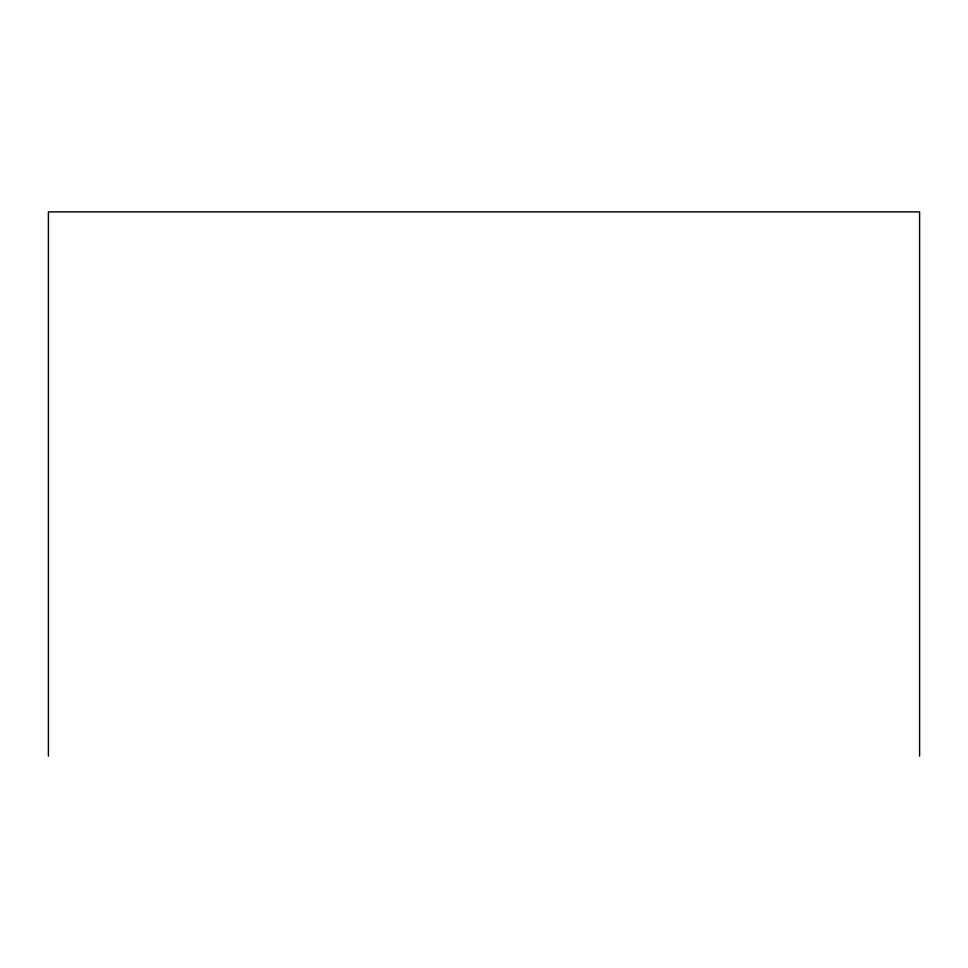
<?xml version="1.0" encoding="UTF-8"?>
<svg xmlns="http://www.w3.org/2000/svg" width="968" height="968" viewBox="0 0 968 968"><rect width="100%" height="100%" fill="white"/><g stroke="black" fill="none" stroke-linecap="round" stroke-linejoin="round"><path stroke-width="1.45" d="M919.6 756.129L919.6 211.871L48.4 211.871L48.4 756.129"/></g></svg>
